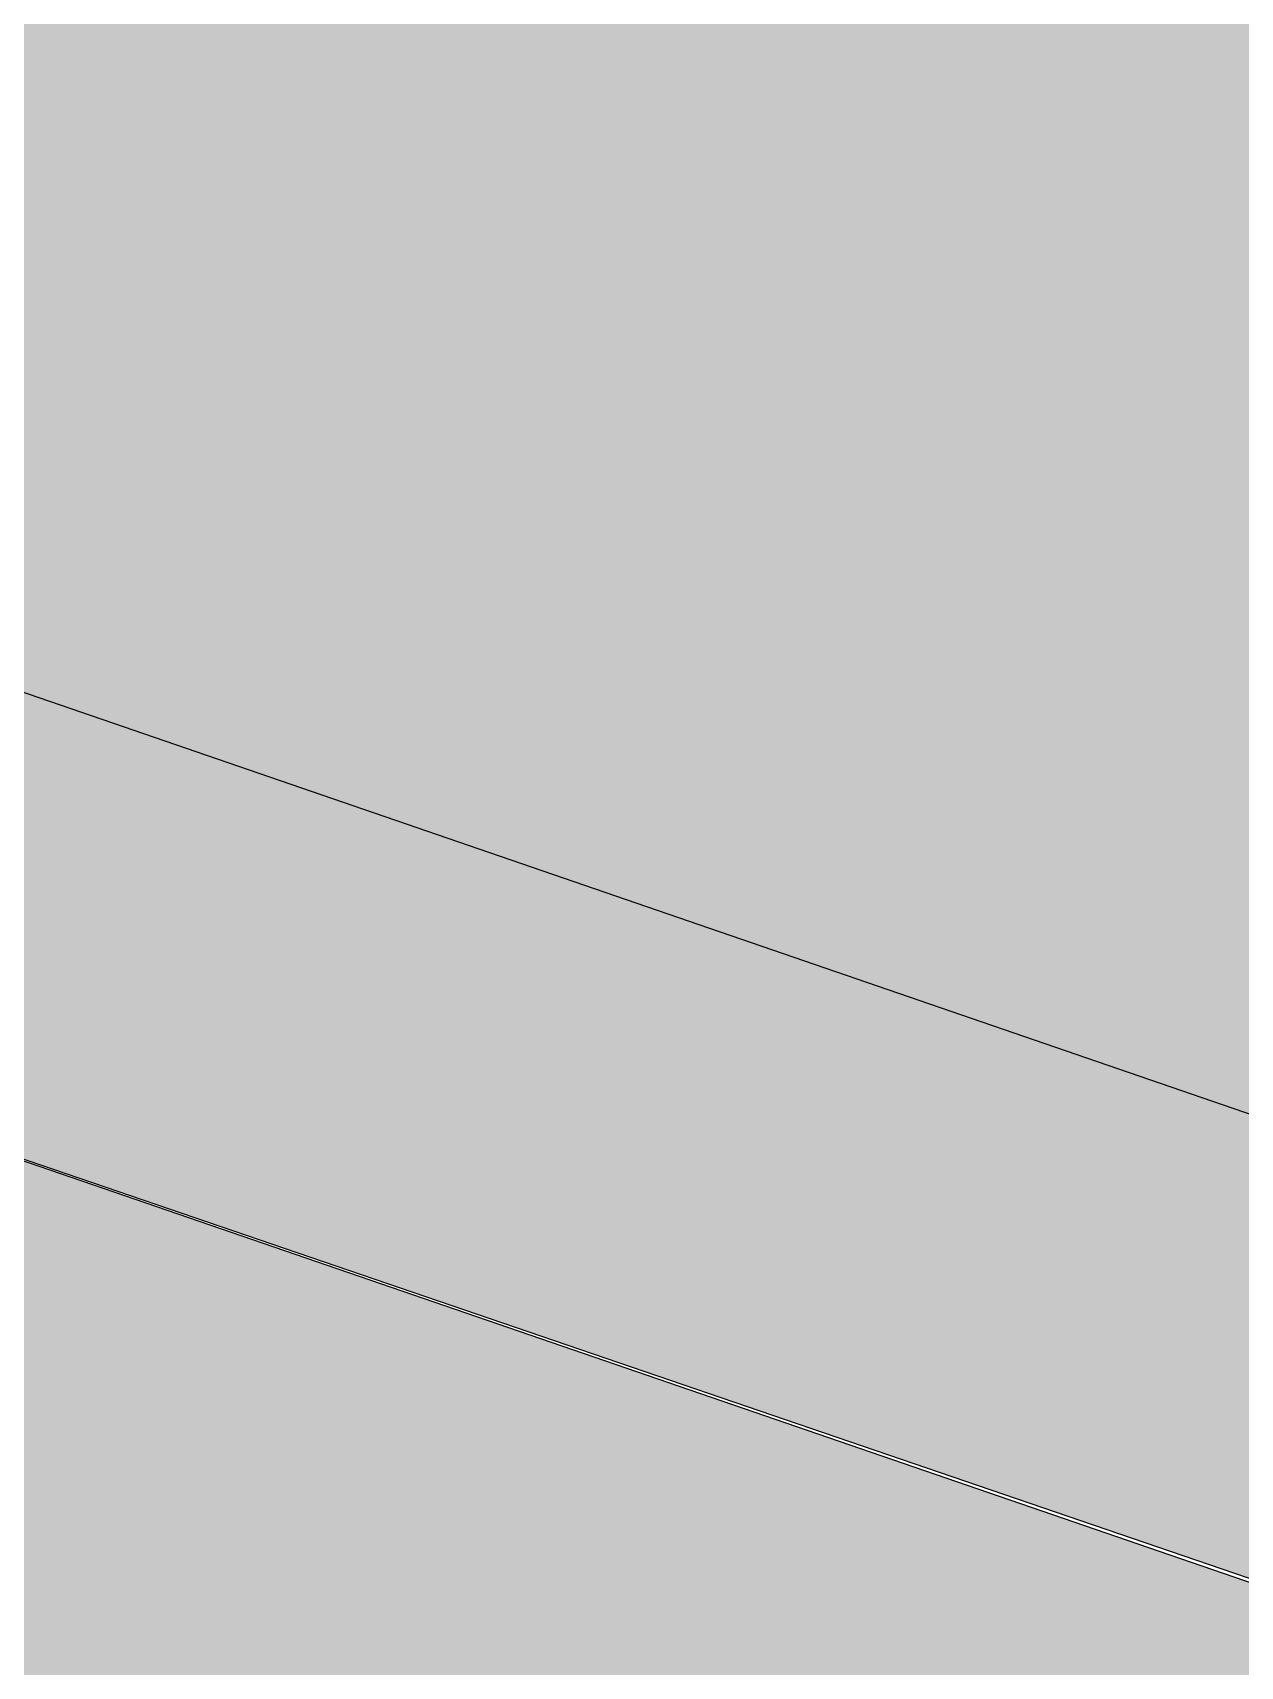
# Model space of a CAD drawing. Header units: millimetres. Extents: x 3866 to 35600, y -8896 to 9491.
# Drawn here: x 33137.306 to 33140.034, y -6697.717 to -6694.026 of the extents above; entities that cross this region are included whole.
import ezdxf

# ---------------------------------------------------------------- set-up
doc = ezdxf.new("R2010")
doc.units = ezdxf.units.MM
for name, color, linetype in [('благоустрый', 7, 'Continuous'), ('ВДМ', 7, 'Continuous'), ('майданчики заливка', 7, 'Continuous')]:
    doc.layers.add(name, color=color, linetype=linetype)

msp = doc.modelspace()

# ---------------------------------------------------------------- hatches: boundary and pattern name
at = {"layer": 'ВДМ', "transparency": 33554585}
h = msp.add_hatch(color=9, dxfattribs=at)
h.dxf.hatch_style = 1
h.paths.add_polyline_path([(33159.4938, -6693.6997), (33159.4938, -6681.898), (33159.4938, -6670.4975, 0.198912), (33157.2971, -6665.1942), (33156.2971, -6666.1942, -0.198912), (33158.4938, -6671.4975), (33158.4938, -6692.2985, -0.514865), (33148.5558, -6699.3912), (33130.0964, -6693.0461), (33113.8352, -6687.4567), (33113.5102, -6688.4024), (33124.0922, -6692.0397), (33127.8799, -6693.3417), (33135.3498, -6695.9093), (33150.1489, -6700.9692, 0.48903)])
h = msp.add_hatch(color=8, dxfattribs=at)
h.dxf.hatch_style = 1
h.paths.add_polyline_path([(33158.4938, -6692.2985), (33158.4938, -6688.3683), (33155.4888, -6688.3683, -0.503395), (33145.5558, -6695.1878), (33144.5806, -6698.0248), (33148.5558, -6699.3912, 0.514865)])
h.paths.add_polyline_path([(33081.7869, -6673.2684, -0.156217), (33080.3202, -6672.1741), (33077.32, -6674.3149, 0.156244), (33078.7869, -6675.4094), (33130.0964, -6693.0461), (33144.5806, -6698.0248), (33145.5558, -6695.1878)])
at = {"layer": 'майданчики заливка', "transparency": 33554585}
h = msp.add_hatch(color=71, dxfattribs=at)
h.dxf.hatch_style = 1
h.paths.add_polyline_path([(33150.1489, -6700.9692, -0.020639), (33149.5558, -6700.7924), (33135.3498, -6695.9093), (33133.2005, -6701.9855), (33147.9968, -6707.0534)])

# ---------------------------------------------------------------- linework, layer by layer
msp.add_lwpolyline([(33145.7266, -6656.7684), (33145.7266, -6662.9975, 0.414214), (33146.7266, -6663.9975), (33150.9938, -6663.9975, -0.414214), (33158.4938, -6671.4975), (33158.4938, -6692.2985, -0.514865), (33148.5558, -6699.3912), (33130.0964, -6693.0461)], format="xyb")
msp.add_lwpolyline([(33135.3498, -6695.9093), (33150.1489, -6700.9692), (33147.9968, -6707.0534), (33133.2005, -6701.9855), (33135.3498, -6695.9093)])
at = {"layer": 'благоустрый'}
msp.add_lwpolyline([(33127.8799, -6693.3417), (33149.5558, -6700.7924, 0.514865), (33159.4938, -6693.6997), (33159.4938, -6681.898)], format="xyb", dxfattribs=at)

doc.saveas('drawing.dxf')
